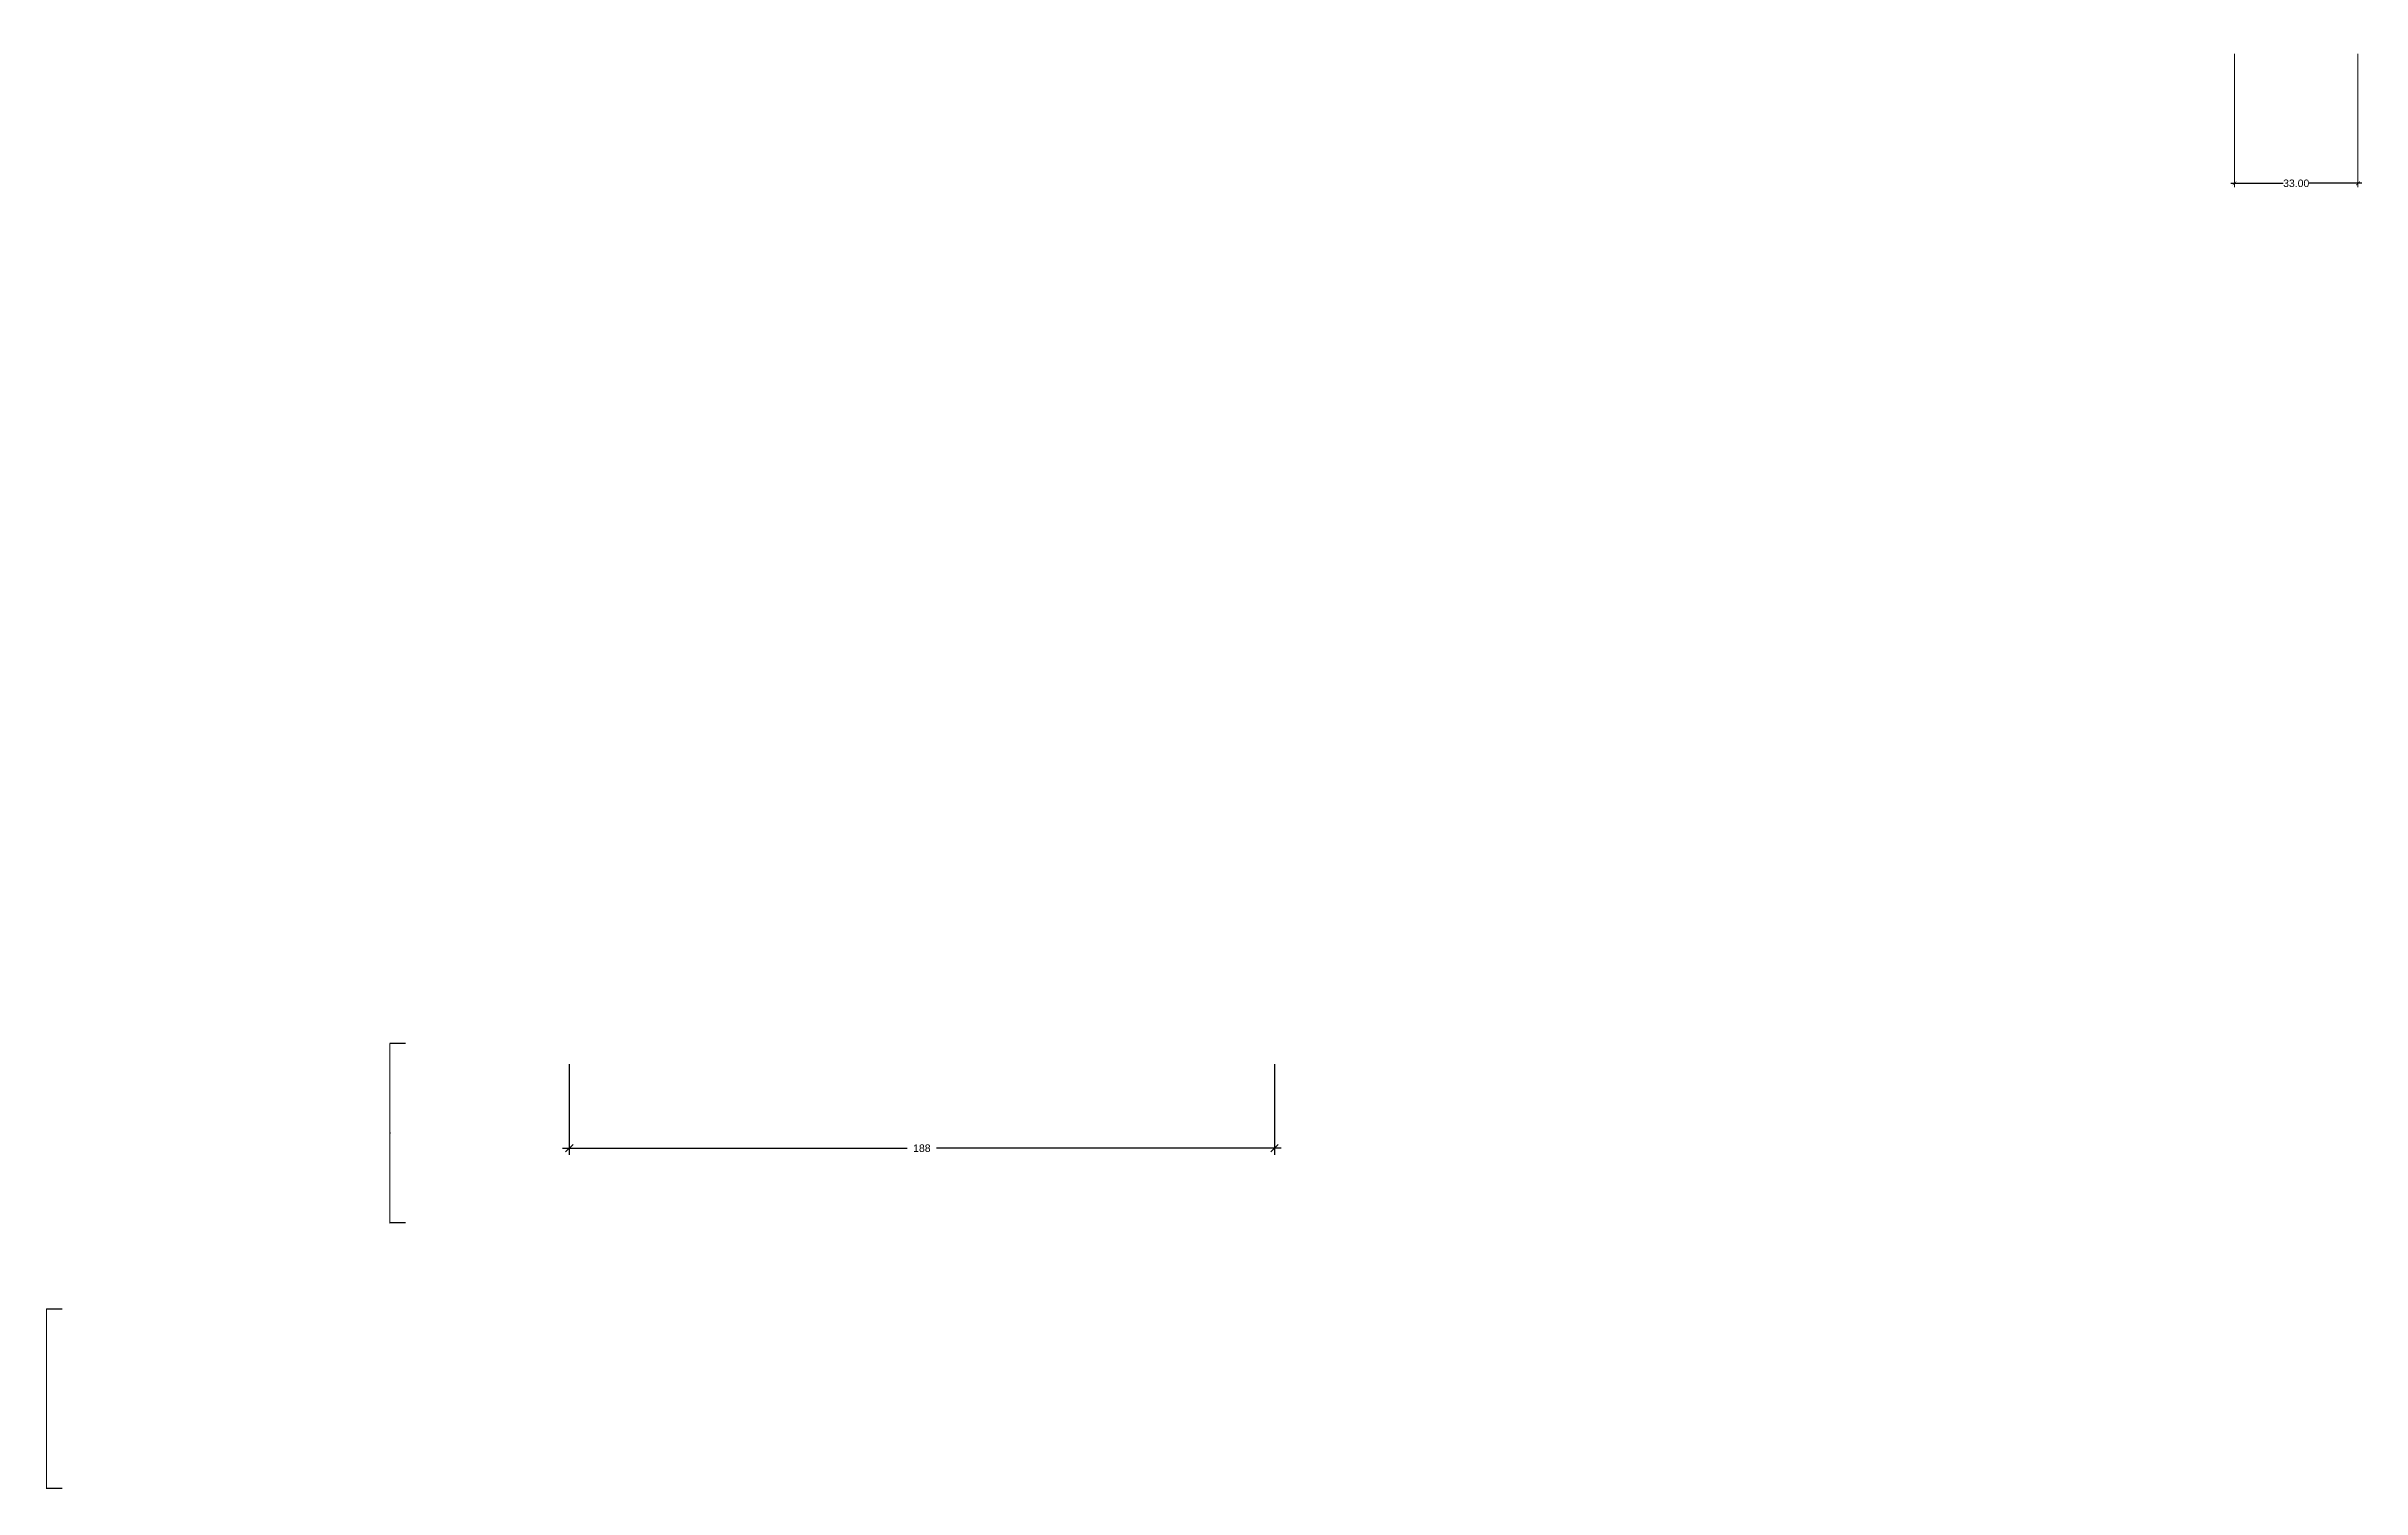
# Model space of a CAD drawing. Header units: millimetres. Extents: x 2770 to 4932, y 1592 to 2546.
# Drawn here: x 2770 to 3389, y 1784 to 2170 of the extents above; entities that cross this region are included whole.
import ezdxf

# ---------------------------------------------------------------- set-up
doc = ezdxf.new("R2010")
doc.units = ezdxf.units.MM
doc.layers.add('IN-ANNO-NPLT', color=6, linetype='Continuous')
doc.layers.add('linee non sezionate', color=8, linetype='Continuous', lineweight=18)
doc.styles.add('Annotativa', font='Arial.ttf')
doc.styles.add('ARIAL', font='Arial.ttf')
doc.styles.add('E-ROMANS', font='romans.shx', dxfattribs={"width": 0.8})
doc.dimstyles.new('E-0050_TICK_12', dxfattribs={"dimscale": 0.001, "dimtxt": 80, "dimasz": 60, "dimexe": 30, "dimexo": 20, "dimgap": 30, "dimtad": 0, "dimzin": 0, "dimdsep": 46, "dimtxsty": 'E-ROMANS', "dimblk": 'OBLIQUE', "dimblk1": 'OBLIQUE', "dimblk2": 'OBLIQUE', "dimcen": 30, "dimclrd": 256, "dimclre": 256, "dimclrt": 256, "dimadec": 0, "dimazin": 0, "dimtfac": 1, "dimtmove": 1, "dimatfit": 3, "dimldrblk": 'OPEN90', "dimfxl": 1, "dimtfill": 1, "dimtolj": 1, "dimtzin": 0, "dimlwd": -1, "dimarcsym": 0})
doc.dimstyles.new('QM-D_1', dxfattribs={"dimtxt": 2, "dimasz": 1, "dimexe": 1, "dimexo": 2, "dimgap": 0.09, "dimtad": 0, "dimzin": 0, "dimdsep": 46, "dimtxsty": 'Annotativa', "dimblk": 'ARCHTICK', "dimcen": 0, "dimdle": 1, "dimclrd": 256, "dimclre": 256, "dimadec": 0, "dimazin": 0, "dimtfac": 1, "dimtofl": 0, "dimtmove": 0, "dimatfit": 3, "dimldrblk": 'ARCHTICK', "dimfxl": 1, "dimtolj": 1, "dimtzin": 0, "dimlwe": 5, "dimarcsym": 2})
doc.dimstyles.new('TICK_36', dxfattribs={"dimtxt": 2, "dimasz": 2, "dimexe": 1.8, "dimexo": 1.2, "dimgap": 1.8, "dimtad": 0, "dimdec": 0, "dimzin": 0, "dimdsep": 46, "dimtxsty": 'ARIAL', "dimblk": 'OBLIQUE', "dimcen": 1.8, "dimdle": 1.8, "dimclrd": 256, "dimclre": 253, "dimclrt": 256, "dimadec": 0, "dimazin": 0, "dimtfac": 1, "dimtdec": 0, "dimtmove": 1, "dimatfit": 3, "dimldrblk": 'OPEN90', "dimfxl": 1, "dimtfill": 1, "dimtolj": 1, "dimtzin": 0, "dimarcsym": 0})

# ---------------------------------------------------------------- blocks, each defined once
blk = doc.blocks.new('_Oblique')
at = {"color": 0, "linetype": 'ByBlock', "lineweight": -2}
blk.add_line((-0.5, -0.5), (0.5, 0.5), dxfattribs=at)
blk = doc.blocks.new('*D7')
at = {"layer": 'linee non sezionate', "lineweight": -2, "transparency": 16777216}
for p, q in [((2774.15, 1832.12), (2769.95, 1832.12)), ((2774.15, 1784.12), (2769.95, 1784.12))]:
    blk.add_line(p, q, dxfattribs=at)
at = {"layer": 'linee non sezionate', "transparency": 16777216}
for p, q in [((2769.98, 1832.12), (2769.98, 1808.27)), ((2769.98, 1784.12), (2769.98, 1807.96))]:
    blk.add_line(p, q, dxfattribs=at)
at = {"layer": 'linee non sezionate', "transparency": 16777216, "xscale": 0.06, "yscale": 0.06, "zscale": 0.06}
for p, rotation in [((2769.98, 1832.12), 90), ((2769.98, 1784.12), 270)]:
    blk.add_blockref('_Oblique', p, dxfattribs=dict(at, rotation=rotation))
at = {"layer": 'linee non sezionate', "transparency": 16777216, "insert": (2769.98, 1808.12), "char_height": 0.08, "attachment_point": 5, "rotation": 90, "style": 'E-ROMANS', "bg_fill": 3, "box_fill_scale": 1.1, "bg_fill_color": 256, "bg_fill_true_color": 13158600, "bg_fill_transparency": 0}
blk.add_mtext('\\A1;48.00', dxfattribs=at)
blk = doc.blocks.new('_Open90')
at = {"color": 0, "linetype": 'ByBlock', "lineweight": -2}
for p, q in [((0, 0), (-1, 0)), ((-0.5, 0.5), (0, 0)), ((0, 0), (-0.5, -0.5))]:
    blk.add_line(p, q, dxfattribs=at)
blk = doc.blocks.new('*D8')
at = {"layer": 'linee non sezionate', "lineweight": -2, "transparency": 16777216}
for p, q in [((2865.92, 1903.15), (2861.72, 1903.15)), ((2865.92, 1855.15), (2861.72, 1855.15))]:
    blk.add_line(p, q, dxfattribs=at)
at = {"layer": 'linee non sezionate', "transparency": 16777216}
for p, q in [((2861.75, 1903.15), (2861.75, 1879.3)), ((2861.75, 1855.15), (2861.75, 1878.99))]:
    blk.add_line(p, q, dxfattribs=at)
at = {"layer": 'linee non sezionate', "transparency": 16777216, "xscale": 0.06, "yscale": 0.06, "zscale": 0.06}
for p, rotation in [((2861.75, 1903.15), 90), ((2861.75, 1855.15), 270)]:
    blk.add_blockref('_Oblique', p, dxfattribs=dict(at, rotation=rotation))
at = {"layer": 'linee non sezionate', "transparency": 16777216, "insert": (2861.75, 1879.15), "char_height": 0.08, "attachment_point": 5, "rotation": 90, "style": 'E-ROMANS', "bg_fill": 3, "box_fill_scale": 1.1, "bg_fill_color": 256, "bg_fill_true_color": 13158600, "bg_fill_transparency": 0}
blk.add_mtext('\\A1;48.00', dxfattribs=at)
blk = doc.blocks.new('*D9')
at = {"layer": 'IN-ANNO-NPLT', "color": 253, "lineweight": -2, "transparency": 16777216}
for p, q in [((2909.69, 1897.61), (2909.69, 1873.31)), ((3098.12, 1897.61), (3098.12, 1873.31))]:
    blk.add_line(p, q, dxfattribs=at)
at = {"layer": 'IN-ANNO-NPLT', "lineweight": -2, "transparency": 16777216}
for p, q in [((2907.89, 1875.11), (2999.99, 1875.11)), ((3099.92, 1875.11), (3007.82, 1875.11))]:
    blk.add_line(p, q, dxfattribs=at)
at = {"layer": 'IN-ANNO-NPLT', "lineweight": -2, "transparency": 16777216, "xscale": 2, "yscale": 2, "zscale": 2, "rotation": 180}
blk.add_blockref('_Oblique', (2909.69, 1875.11), dxfattribs=at)
at = {"layer": 'IN-ANNO-NPLT', "lineweight": -2, "transparency": 16777216, "xscale": 2, "yscale": 2, "zscale": 2}
blk.add_blockref('_Oblique', (3098.12, 1875.11), dxfattribs=at)
at = {"layer": 'IN-ANNO-NPLT', "transparency": 16777216, "insert": (3003.9, 1875.11), "char_height": 2, "attachment_point": 5, "style": 'ARIAL', "bg_fill": 3, "box_fill_scale": 1.1, "bg_fill_color": 256, "bg_fill_true_color": 13158600, "bg_fill_transparency": 0}
blk.add_mtext('\\A1;188', dxfattribs=at)
blk = doc.blocks.new('_ArchTick')
at = {"color": 0, "linetype": 'ByBlock', "const_width": 0.15}
blk.add_lwpolyline([(-0.5, -0.5), (0.5, 0.5)], dxfattribs=at)
blk = doc.blocks.new('*D13')
at = {"layer": 'IN-ANNO-NPLT', "lineweight": 5, "transparency": 16777216}
for p, q in [((3354.66, 2167.71), (3354.66, 2132.07)), ((3387.66, 2167.71), (3387.66, 2132.07))]:
    blk.add_line(p, q, dxfattribs=at)
at = {"layer": 'IN-ANNO-NPLT', "lineweight": -2, "transparency": 16777216}
for p, q in [((3353.66, 2133.07), (3367.71, 2133.07)), ((3388.66, 2133.07), (3374.6, 2133.07))]:
    blk.add_line(p, q, dxfattribs=at)
at = {"layer": 'IN-ANNO-NPLT', "lineweight": -2, "transparency": 16777216, "rotation": 180}
blk.add_blockref('_ArchTick', (3354.66, 2133.07), dxfattribs=at)
at = {"layer": 'IN-ANNO-NPLT', "lineweight": -2, "transparency": 16777216}
blk.add_blockref('_ArchTick', (3387.66, 2133.07), dxfattribs=at)
at = {"layer": 'IN-ANNO-NPLT', "color": 0, "transparency": 16777216, "insert": (3371.16, 2133.07), "char_height": 2, "attachment_point": 5, "style": 'Annotativa'}
blk.add_mtext('\\A1;33.00', dxfattribs=at)

msp = doc.modelspace()

# ---------------------------------------------------------------- dimensions: what is measured, and where the dimension line sits
at = {"layer": 'IN-ANNO-NPLT'}
for base, p1, p2, dimstyle, picture, middle in [((3387.6589, 2133.0687), (3354.6589, 2169.7053), (3387.6589, 2169.7053), 'QM-D_1', '*D13', (3371.1589, 2133.0687)), ((3098.1216, 1875.1129), (2909.6878, 1898.8135), (3098.1216, 1898.8135), 'TICK_36', '*D9', (3003.9047, 1875.1129))]:
    dim = msp.add_linear_dim(base=base, p1=p1, p2=p2, dimstyle=dimstyle, override={"dimlfac": -2}, dxfattribs=at)
    dim.commit()
    dim.dimension.update_dxf_attribs({"geometry": picture, "text_midpoint": middle})
at = {"layer": 'linee non sezionate'}
for base, p1, p2, picture, middle in [((2861.7483, 1855.1455), (2865.9409, 1903.1455), (2865.9409, 1855.1455), '*D8', (2861.7483, 1879.1455)), ((2769.9777, 1784.1155), (2774.1702, 1832.1155), (2774.1702, 1784.1155), '*D7', (2769.9777, 1808.1155))]:
    dim = msp.add_linear_dim(base=base, p1=p1, p2=p2, angle=90, dimstyle='E-0050_TICK_12', dxfattribs=at)
    dim.commit()
    dim.dimension.update_dxf_attribs({"geometry": picture, "text_midpoint": middle})

doc.saveas('drawing.dxf')
